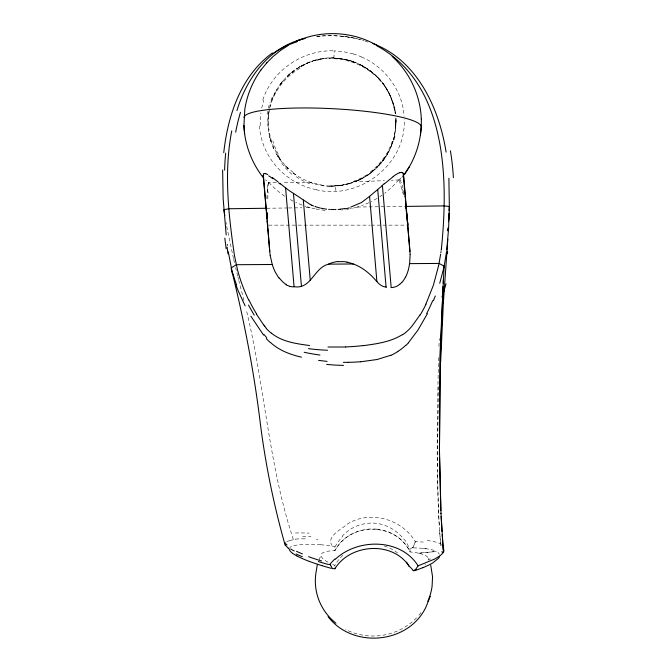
<?xml version="1.0" encoding="UTF-8"?>
<svg xmlns="http://www.w3.org/2000/svg" width="672" height="672" viewBox="0 0 672 672"><rect width="100%" height="100%" fill="white"/><g stroke="black" fill="none" stroke-linecap="round" stroke-linejoin="round"><path stroke-width="0.5" stroke-dasharray="3.36 2.52" d="M271.698 100.363C276.301 87.763 284.836 76.7 295.915 69.124M438.488 386.602L437.304 467.099M438.48 357.554C437.48 414.17 435.784 470.912 439.404 527.478M395.917 124.194L395.892 124.832M266.826 198.618L267.548 188.311M353.279 53.945L343.837 51.769L334.186 50.845L333.9 58.128L328.868 58.17L334.118 58.069L344.014 59.186M394.346 136.357L395.623 128.545L395.892 119.498M395.884 125.042L395.833 125.891M438.917 346.45L439.312 338.512M267.221 191.68L268.43 182.204L265.457 179.827M395.892 123.942A66.814 63.907 -35.3 0 0 395.842 118.843C396.598 133.644 391.684 150.15 382.544 161.146L388.987 151.183L387.055 154.711L388.618 151.704M268.909 111.09C266.557 124.127 268.489 137.861 274.218 149.806L273.034 147M267.607 187.74L268.078 184.304M268.59 112.854L268.204 116.239A54.583 43.714 -71.8 0 0 267.926 123.858L268.086 126.445M269.405 108.452L271.597 100.724M394.313 136.349L392.986 141.212M392.96 141.456L390.701 147.529L393.07 141.12C387.576 158.71 374.279 173.116 357.664 180.835L362.754 178.324L349.843 183.397L340.015 185.59L330.053 186.211M262.819 99.985C272.37 70.241 303.114 49.577 334.186 50.845M414.733 543.228L415.33 541.691C401.948 518.902 369.608 509.712 346.987 524.278C341.645 529.393 326.239 536.096 331.884 545.404M414.658 543.421L413.154 547.084M415.027 542.455L415.33 541.691L423.318 542.052M319.082 559.919L320.939 555.148M413.288 546.764C408.946 552.275 407.492 541.859 404.284 539.624C399.79 533.963 393.977 529.309 387.341 526.411C372.338 519.448 353.514 523.732 342.485 535.903M413.137 547.126L412.818 547.848L413.07 547.277M273.21 96.634L276.965 89.309M274.117 94.643L275.117 92.534M281.333 82.824L279.048 86.041L283.643 80.077L281.333 82.9M384.905 158.113C372.817 176.056 351.38 186.22 329.977 186.001M398.698 179.962L392.162 186.976L384.745 193.267M309.515 62.084L295.915 69.191L286.121 77.398L296.923 68.519L309.221 62.261A62.454 60.816 -4.3 0 1 314.026 60.631L323.862 58.607L309.221 62.261L299.116 67.082A60.564 56.078 -0.3 0 1 333.9 58.036M288.414 75.163L290.816 73.046M400.949 178.013L399.034 179.752M369.121 174.317L367.298 175.568M368.878 174.233L367.962 174.863M382.234 195.09L379.747 196.762M377.135 198.383L371.33 201.55M299.116 67.082L300.023 66.612M286.734 541.85L289.422 540.59M368.852 202.734L361.662 205.64M289.59 540.523L295.806 539.171M355.53 181.448L356.135 181.205A64.016 63.235 6.4 0 0 367.987 174.896M355.328 181.532L354.53 181.835L384.493 180.642M352.01 183.011L349.163 183.876M358.798 206.59L356.16 207.379M355.782 207.48L353.699 208.026M352.464 208.32L351.994 208.429M351.28 208.589L350.095 208.841M348.583 209.135L346.886 209.429M376.774 529.099A42.58 41.294 -14.1 0 1 410.122 551.947A56.969 13.247 -7.2 0 1 416.195 552.72L418.681 553.207L436.481 551.46A51.912 12.071 -7.2 0 1 438.984 553.711L439.295 554.333M418.681 553.207L436.481 551.46M428.736 559.238L430.752 558.995M316.848 36.389L320.183 36.044M342.283 210.067L341.813 210.118M316.756 36.523C330.296 34.994 344.089 35.759 357.361 38.791L355.379 38.354M321.854 35.91C336.05 34.894 350.431 36.49 364.014 40.74M316.184 189.706C359.066 200.474 406.451 164.296 404.225 119.381M399.101 179.92L391.348 180.314M302.022 538.852L307.852 538.86M266.776 208.253L287.44 207.976M288.473 207.959L301.904 207.782M306.037 207.732L310.17 207.673L315.412 208.891M357.294 207.052L379.957 206.749M380.982 206.741L405.703 206.413M322.736 185.287L311.816 182.708L282.257 182.708M268.691 225.145L370.196 225.145M371.238 225.145L406.82 225.145M276.352 182.666L268.363 182.591A82.9 79.531 58.2 0 0 268.128 184.313M330.968 186.236L335.639 186.136L335.882 191.209M413.44 547.865L419.866 548.142A58.834 13.684 -7.2 0 1 427.728 548.982L430.466 549.469A45.982 10.693 -7.2 0 1 435.851 551.141M409.886 548.579L410.138 551.939C396.782 522.85 351.179 521.598 335.597 549.343C335.244 550.906 333.816 550.637 332.556 550.721A56.868 11.004 11.3 0 0 322.115 553.274L321.418 553.963A56.868 11.004 11.3 0 0 329.028 562.708M320.578 544.774L319.057 544.681A77.389 14.977 11.3 0 0 311.304 544.37L308.734 544.337A72.089 13.952 11.3 0 0 305.844 544.37L305.584 544.37A68.342 13.222 11.3 0 0 299.704 544.698L299.485 544.723A65.05 12.592 11.3 0 0 297.368 544.975L293.42 545.773A55.364 10.71 11.3 0 0 290.758 546.865M338.797 58.464L333.9 58.128C345.19 58.481 356.328 61.891 365.946 67.805M316.352 539.272L317.982 539.381M376.765 529.158A42.319 40.933 -11.9 0 0 336.63 547.772L334.858 550.595L334.858 546.714L330.565 545.63A76.213 14.75 11.3 0 0 320.687 544.782M423.15 548.411L426.224 548.764M342.451 36.263L353.38 37.951M316.008 209.009L316.05 209.017A87.293 86.999 -1.2 0 0 326.164 210.412M419.74 553.451L422.453 554.232A56.969 13.247 -7.2 0 1 428.702 560.196M359.344 39.27L361.318 39.774M310.17 207.673L307.087 206.791M389.256 93.61C392.7 100.145 397.135 116.357 389.836 94.777C381.31 76.516 363.754 62.849 343.879 59.186L356.252 62.891L353.464 61.824M384.266 546.025L385.098 546.294A42.613 42.076 19.6 0 1 398.479 553.61M305.936 206.43L304.878 206.086M312.362 183.17L310.304 182.465M311.816 182.708L309.204 181.784A64.05 63.386 -4.4 0 1 295.31 174.443L293.068 172.805M364.846 41.026L368.172 42.151M353.354 61.782L353.573 61.858M302.291 205.17L295.697 202.415M361.553 57.002C385.182 67.057 402.654 90.686 404.107 116.474M293.16 201.172L288.12 198.391M359.94 64.478L371.129 71.467L374.321 74.13L367.433 68.83L371.129 71.467C377.471 76.751 383.292 82.748 387.324 90.014M284.642 196.207L276.066 189.697L268.43 182.204M295.529 174.838L293.093 173.065M374.707 74.407L384.846 86.058L390.961 97.322M281.82 161.986L275.579 152.485L277.057 155.098M399.269 180.365L403.939 196.61M428.509 558.373L429.072 560.104M392.482 101.329L395.438 114.005L393.389 104.168L389.836 94.777L384.846 85.991A68.519 65.503 -14.7 0 0 382.561 82.933A67.855 64.453 -8 0 0 374.564 74.55M270.488 140.028L271.018 141.775M270.488 139.877L268.926 133.207M293.345 539.431C268.733 465.494 264.877 387.114 246.767 311.716M402.158 189.227L402.536 190.655M243.936 300.46L238.837 280.577M238.552 279.46L237.997 277.234M237.72 276.125L235.645 267.7M233.663 259.333L234.444 262.676M233.47 258.502L226.708 226.38M225.96 222.256L226.338 224.314M394.783 109.964L395.438 114.005M259.51 125.866C260.946 154.157 281.828 179.332 308.582 187.673A65.562 53.894 -4.5 0 0 316.201 189.655M440.244 539.524L440.723 545.58L439.597 530.435M440.026 536.533L439.018 521.346M438.858 518.431L437.321 470.106M395.632 118.02L395.917 124.043M342.787 555.349A42.546 42.017 16.7 0 0 334.858 565.421L334.858 566.261M400.058 179.491A91.039 88.024 -59.2 0 1 403.234 188.891M402.562 176.761A27.628 1.504 -34.9 0 1 401.764 177.475M260.501 125.647A58.405 47.41 -72.5 0 1 260.963 112.913M261.744 108.142A58.405 47.41 -72.5 0 1 263.777 100.296M313.95 60.371A62.866 61.958 -2.9 0 1 333.908 57.826M270.95 100.498A56.389 50.366 -70.7 0 1 272.58 96.348M267.414 114.358A53.525 45.284 -70.6 0 1 267.834 111.317M268.405 108.284A53.525 45.284 -70.6 0 1 269.993 102.329M278.275 154.174A75.575 63.773 -65.2 0 1 272.857 140.885M291.917 174.292A77.574 68.956 -33.5 0 1 281.215 162.397M309.616 183.683A64.823 55.096 -10.6 0 1 294.731 175.619M318.494 184.909A56.053 45.461 -4.7 0 1 312.32 183.246M329.969 186.379A52.97 42.655 -4.4 0 1 318.478 184.96M340.62 185.514A50.795 40.505 -4.1 0 1 335.639 186.001M295.42 532.98A91.896 13.364 9.8 0 1 309.086 533.131M295.621 539.112A75.054 13.322 10.6 0 1 301.829 538.784M302.576 536.483A80.993 17.329 13 0 1 311.052 536.6M334.858 565.421A56.868 11.004 11.3 0 1 332.573 564.421M289.792 547.672A51.257 9.92 11.3 0 1 290.674 546.924M335.051 546.806A49.199 47.284 4.7 0 1 342.838 536.222M441.907 545.051A40.345 12.071 -24 0 1 442.235 546.008M427.157 540.532A58.8 14.675 -8.3 0 1 442.764 545.16M349.835 183.364A62.849 61.58 0.4 0 1 329.986 185.892M299.939 68.317A67.612 63.084 1.4 0 0 270.337 105.907A65.629 62.53 36.5 0 0 279.544 157.66M293.303 172.502A64.285 63.017 12.2 0 1 279.292 157.811M329.927 186.026A62.815 61.774 -0.1 0 1 322.728 185.388M267.809 198.996A135.929 124.135 72.1 0 1 268.178 191.814M334.076 58.733A63.42 58.758 -0.3 0 1 374.22 74.878M384.695 86.092A68.964 66.074 -19.2 0 1 395.64 113.182M395.783 123.942A66.242 63.462 -33.7 0 1 394.145 136.315M392.381 141.028A64.772 62.731 -23.7 0 1 368.332 173.502M403.166 190.445A128.764 118.667 -79.3 0 1 404.653 196.77M425.519 564.446A56.969 13.247 -7.2 0 1 424.981 564.858M421.042 612.612A58.691 55.902 -9.8 0 1 418.572 615.628M416.556 617.803A58.691 55.902 -9.8 0 1 345.668 629.496M349.087 183.683A52.315 42.025 -4.1 0 1 340.603 185.438M366.635 174.88A59.077 48.317 -3.6 0 1 351.574 182.087M371.893 171.956A66.805 57.187 0.6 0 1 368.97 174.166M378.672 165.186A70.627 61.11 2.6 0 1 371.616 171.688M384.577 157.928A75.751 66.898 8.4 0 1 378.689 165.178M394.968 136.584A73.878 65.192 48.1 0 1 393.498 141.7M394.094 105.68A57.288 47.166 63 0 1 395.623 113.543M396.077 118.331A57.288 47.166 63 0 1 396.127 124.127M338.814 58.321A63.605 62.958 -6.6 0 1 353.178 61.58M353.287 53.911A72.887 72.265 -9.1 0 1 361.57 56.969M361.99 65.587L360.108 64.621L363.838 66.612L361.99 65.587M287.087 167.614L284.861 165.547L288.162 168.882L287.087 167.614M378.773 78.473L377.336 76.978L380.167 80.01L378.773 78.473M384.846 86.058L382.788 83.219L384.846 86.075M279.031 157.979L277.687 156.114L280.115 159.726L279.031 157.979"/><path stroke-width="1.01" d="M261.038 69.829C252.554 81.556 246.91 95.273 244.784 109.603L243.944 125.504C244.482 144.43 252.185 163.951 263.668 178.088M405.552 205.464L405.703 206.413L444.175 205.901L449.425 206.489L448.602 228.278L446.771 249.925M222.634 169.949L223.154 198.769L226.204 234.948M440.656 361.788L443.428 301.375M449.358 207.791L448.888 178.24M449.333 208.454L449.224 210.428M449.224 210.546L449.425 206.489M443.041 286.415L440.496 354.152L439.438 449.392M443.419 279.653L439.967 354.9L439.454 454.003M444.142 266.994L444.192 266.137L439.06 263.441L409.626 263.626L410.13 254.386M443.218 283.181L444.192 266.137M449.081 213.066L448.888 216.359M448.997 214.603L448.552 221.701M448.846 217.014L448.636 220.374M443.36 302.845L447.812 239.257M447.905 230.824L448.132 227.783M447.93 230.437L448.056 228.757M409.198 167.034L404.242 174.569C415.842 158.634 421.966 138.869 421.294 119.162L421.294 118.961M420.462 134.795L421.226 126.941A88.738 13.516 3 0 0 334.228 108.78A88.738 13.516 3 0 0 244.012 117.533M223.751 152.67C227.783 115.483 240.954 75.852 272.345 52.97M441.538 247.565L441.437 248.38M441.546 247.481C448.434 177.45 446.628 83.79 376.841 45.788M441.395 248.741L441.319 249.287M446.519 252.017L443.932 267.347L439.74 283.298M441.277 249.648L441.202 250.186M441.017 251.597L440.866 252.647M440.647 254.159L438.774 264.869M231.748 130.872C223.768 172.057 228.438 214.276 234.444 255.402M438.648 265.44L433.373 285.306L425.888 304.08M284.718 543.362L285.256 542.674M443.957 551.242L443.528 548.293M317.335 564.539L315.806 573.871A58.691 55.902 -9.8 0 0 335.941 623.23M236.947 110.611C246.389 78.674 268.716 47.527 302.543 39.144M430.307 596.308L425.897 607.186C408.324 644.078 352.556 648.942 328.079 616.627M435.305 295.974L433.373 300.754M263.34 174.182L263.516 173.914A17.909 4.267 41.7 0 1 263.794 173.653M427.375 313.706L417.908 330.154L408.433 342.728M405.418 277.234L405.107 277.796A27.51 24.847 -1.3 0 1 401.747 282.517M420 314.899L412.331 325.685A48.754 46.049 53.3 0 1 402.553 334.799M332.329 568.52L334.858 568.781C350.171 543.707 392.633 540.758 409.013 566.143A31.895 29.803 -46.1 0 1 413.288 570.587M279.972 183.389L285.583 187.866L294.067 286.692C311.329 289.649 313.723 267.733 328.642 264.138L353.338 263.978C362.729 267.389 370.566 274.092 376.908 281.669L369.583 196.325L382.418 185.539L391.163 287.406M440.975 513.299L443.436 552.426L440.303 555.601L434.742 559.02L418.102 565.849L414.784 570.646L413.171 570.679A56.977 13.222 -7.3 0 0 415.96 569.579M266.75 62.84L273.311 56.28L280.442 50.509L288.086 45.528M260.988 69.905L266.809 62.756M401.722 282.5L399.756 284.34M369.583 196.325L361.704 202.364M335.345 559.23C357.84 538.062 400.84 538.18 418.102 565.849M384.359 183.842L393.07 176.761M397.706 351.632L396.858 352.153A58.607 55.658 59.6 0 1 390.86 355.37M402.41 334.589C390.718 341.922 376.732 343.871 363.308 345.643M361.393 202.549L350.818 207.085M390.81 355.261L377.168 359.495L360.57 361.805M422.89 567.672L415.817 570.301M296.125 41.395C321.905 29.652 353.128 31.307 377.513 45.721M399.773 172.78L400.89 172.452M415.514 570.402L415.069 570.553M296.923 40.74L302.744 39.077M300.787 39.589L305.18 38.497M344.694 208.555L342.518 208.908M341.939 208.992L340.351 209.185M337.688 261.635L344.056 261.635A28.568 25.687 0 0 1 344.862 261.727L347.038 262.097M401.377 172.376L401.806 172.36M264.373 173.527L265.667 173.695M336.017 209.504L334.841 209.538M345.702 347.012L327.953 347.012M266.776 208.253L228.917 208.748L223.843 209.723L224.809 215.603M334.034 209.555L330.641 209.479M278.939 278.166L275.209 271.967A60.9 54.886 2.6 0 1 272.261 264.491L236.233 264.718L231.084 268.044C244.012 319.687 254.125 371.969 260.492 424.847C265.675 464.94 273.697 504.613 284.701 543.522M348.306 362.351L343.375 362.334M376.95 281.644A19.496 17.178 7.6 0 0 380.612 285.088L383.401 286.549L386.4 287.146M329.591 209.42L328.675 209.353M327.088 361.393L318.595 360.377M326.6 209.143L325.366 208.992M309.582 345.534C296.327 343.711 282.19 341.872 271.421 333.169M324.652 208.883L322.762 208.564M322.501 208.513L321.132 208.236M320.258 208.034L318.15 207.488M301.476 357.176C290.262 354.589 279.04 350.431 270.48 342.451M289.918 286.381L286.129 284.894M328.994 564.27L330.422 564.841M317.436 207.287L316.025 206.842M315.512 206.665L314.966 206.472M309.28 561.372L309.305 561.389A74.197 14.356 11.3 0 0 321.896 565.622M309.221 561.355L309.128 561.322A67.536 13.07 11.3 0 1 303.072 558.902L303.022 558.877M313.564 205.951L311.774 205.195M372.926 43.571C417.228 60.203 439.144 108.192 446.099 152.141M302.467 558.634L302.408 558.608A62.849 12.163 11.3 0 1 296.999 556.021M311.648 205.136L310.523 204.616M310.246 204.481L293.454 193.368A74.558 73.315 0 0 1 285.583 187.866M267.75 174.577L267.154 174.275A14.112 3.444 43.6 0 0 265.7 173.737M402.746 172.62L403.276 173.519A58.934 0.739 85.2 0 0 403.528 175.148L403.561 175.316M272.32 177.509L278.015 181.835M292.715 553.392L293.664 554.056A58.632 11.348 11.3 0 0 296.814 555.92M288.271 548.159L289.296 548.999A52.718 10.198 11.3 0 0 289.514 549.973L289.75 550.444A55.415 10.727 11.3 0 0 292.614 553.325M303.307 200.13L310.246 280.157M288.179 548.092L285.138 544.95M392.137 56.44C409.702 72.332 420.445 95.348 421.294 119.028M266.389 328.306L264.718 326.298M263.567 335.068L250.858 316.184M263.668 324.929L256.452 314.194M285.13 544.933L284.886 544.438M332.228 568.327L330.439 564.883M245.146 305.886L238.291 291.018A185.212 164.01 -0.3 0 1 235.956 284.936M272.244 264.491L270.178 255.385M232.478 273.596L228.278 251.765M234.478 255.646L237.502 269.85A193.78 172.981 7.6 0 0 248.657 299.947M430.744 565.27L432.55 576.702L432.096 586.177A58.691 55.902 -9.8 0 1 427.82 601.255M403.276 173.519L410.122 254.134M405.703 206.413L406.048 208.858M270.144 255.15L269.774 251.807M406.207 210.084L406.997 216.392M227.338 244.549L227.43 245.288M407.114 217.434L407.526 221.374M267.893 228.178L267.952 228.934A119.54 1.487 85.2 0 1 268.741 238.728L269.758 251.58L263.197 175.174M407.383 219.962L407.434 220.433M407.501 221.063L407.652 222.701M407.618 222.323L407.761 223.919M407.702 223.264L407.786 224.204M403.595 175.417L409.979 251.58M377.689 189.386L386.081 287.129M293.454 193.368L301.417 286.079M266.406 210.781L263.592 177.954A49.888 0.622 85.2 0 1 263.214 175.342M266.582 212.831L267.112 218.988M267.288 221.038L267.792 226.993M407.803 224.33L407.87 225.145M243.936 125.446L244.625 133.728M267.641 225.145L267.322 220.744M443.218 549.436L442.184 534.492M441.991 531.502L441.143 516.55M267.128 217.308L266.918 212.688M267.12 217.115L267.036 215.46M440.992 513.559L439.496 450.912M440.849 510.569L439.538 457.388M266.986 214.292L266.91 212.478M334.858 568.151L334.858 568.781M286.339 284.626A26.998 24.494 -0.6 0 1 279.317 277.939M294.076 286.759A12.121 11.004 -7.2 0 1 289.901 286.432M347.021 262.164A34.289 30.853 0 0 1 353.296 264.062M399.689 284.281A12.566 11.516 3.3 0 1 391.171 287.582M382.099 185.556A29.61 3.024 -40.8 0 1 384.174 183.742M409.525 263.617A49.972 45.083 -1.8 0 1 405.552 277.284M278.544 182.75A31.735 1.663 38.7 0 1 280.132 184.01M268.682 175.82A17.64 3.251 40.9 0 1 272.84 178.702M263.668 175.451A22.697 5.41 39.4 0 1 263.542 174.334M349.423 207.866A36.775 21.26 -1.2 0 1 344.946 208.891M340.376 209.261A33.314 17.85 -2.2 0 1 338.176 209.462M401.537 172.612A20.496 4.536 -39.6 0 1 402.646 172.712M400.848 172.502A17.968 4.116 -42.1 0 1 401.335 172.418M393.154 176.526A17.43 4.099 -43 0 1 399.983 172.528M402.536 176.274A23.579 0.974 -36.8 0 1 403.578 175.745M447.636 251.563A59.59 15.044 -89.8 0 1 447.35 253.756M329.902 564.421A53.281 42.991 -4.4 0 1 334.925 558.944M328.264 564.488A84.764 17.464 11 0 1 318.335 561.548M321.535 560.96A80.002 15.128 11.5 0 1 308.566 556.685M302.324 556.71A71.61 14.23 11.2 0 1 296.058 553.955M302.408 553.904A67.88 12.104 12.3 0 1 296.486 551.3M294.176 550.956A67.36 13.986 9.9 0 1 290.665 548.982M286.978 545A52.76 9.038 18.4 0 1 286.028 543.908M284.945 543.698A24.847 3.721 36.1 0 1 284.903 543.497M331.17 568.31A77.826 15.061 11.3 0 1 321.997 565.656M422.881 567.672A82.253 19.127 -7.2 0 0 432.768 562.918L438.799 558.029A51.5 11.978 -7.2 0 0 439.522 556.24M441.798 551.754A48.023 10.618 -8.8 0 1 443.184 552.476M450.425 150.83A199.626 156.668 -86.6 0 1 453.382 177.668M272.908 53.6A86.041 76.255 -0.1 0 1 297.301 41.698M224.616 170.176A176.677 132.317 84.6 0 1 225.683 153.149M406.484 562.128A42.84 42.244 20.4 0 1 409.021 566.135M226.162 248.774A110.149 15.254 85.5 0 1 224.843 238.148M228.018 253.907A85.562 8.677 84.8 0 1 227.111 247.094M328.616 264.096A27.224 24.587 0.4 0 1 337.672 261.542M256.645 314.101A198.08 176.795 7.7 0 1 248.867 299.863M264.81 326.231A73.483 68.149 -11.3 0 1 263.752 324.87M271.37 333.236A46.796 43.982 -51.5 0 1 266.238 328.448M327.55 350.246A132.56 79.498 -0.5 0 1 308.423 348.642M363.275 345.568A133.997 76.633 0 0 1 345.694 346.928M426.031 304.139A133.006 119.675 -4.5 0 1 420.176 314.992M445.998 283.811A207.278 171.444 -25.6 0 1 441.958 296.982M432.701 300.67A185.321 139.759 -37.1 0 1 426.703 313.555M408.5 342.796A57.918 54.634 74.4 0 1 406.19 345.139M405.779 345.248A57.691 54.634 69.5 0 1 397.681 351.59M360.553 361.754A121.556 82.597 3.5 0 1 348.306 362.3M343.501 365.383A129.62 87.73 3.5 0 1 326.634 364.392M319.964 355.043A122.455 73.735 3.7 0 1 304.223 352.288M270.379 342.577A68.746 64.201 -58.2 0 1 266.314 338.612M266.767 337.789A75.062 68.863 -74.9 0 1 264.13 334.555M254.268 315.118A215.846 166.79 29 0 1 248.506 305.054M236.502 284.794A193.864 170.806 3.1 0 1 232.898 273.504M235.679 132.149A181.482 152.67 80.1 0 1 240.492 112.291"/></g></svg>
